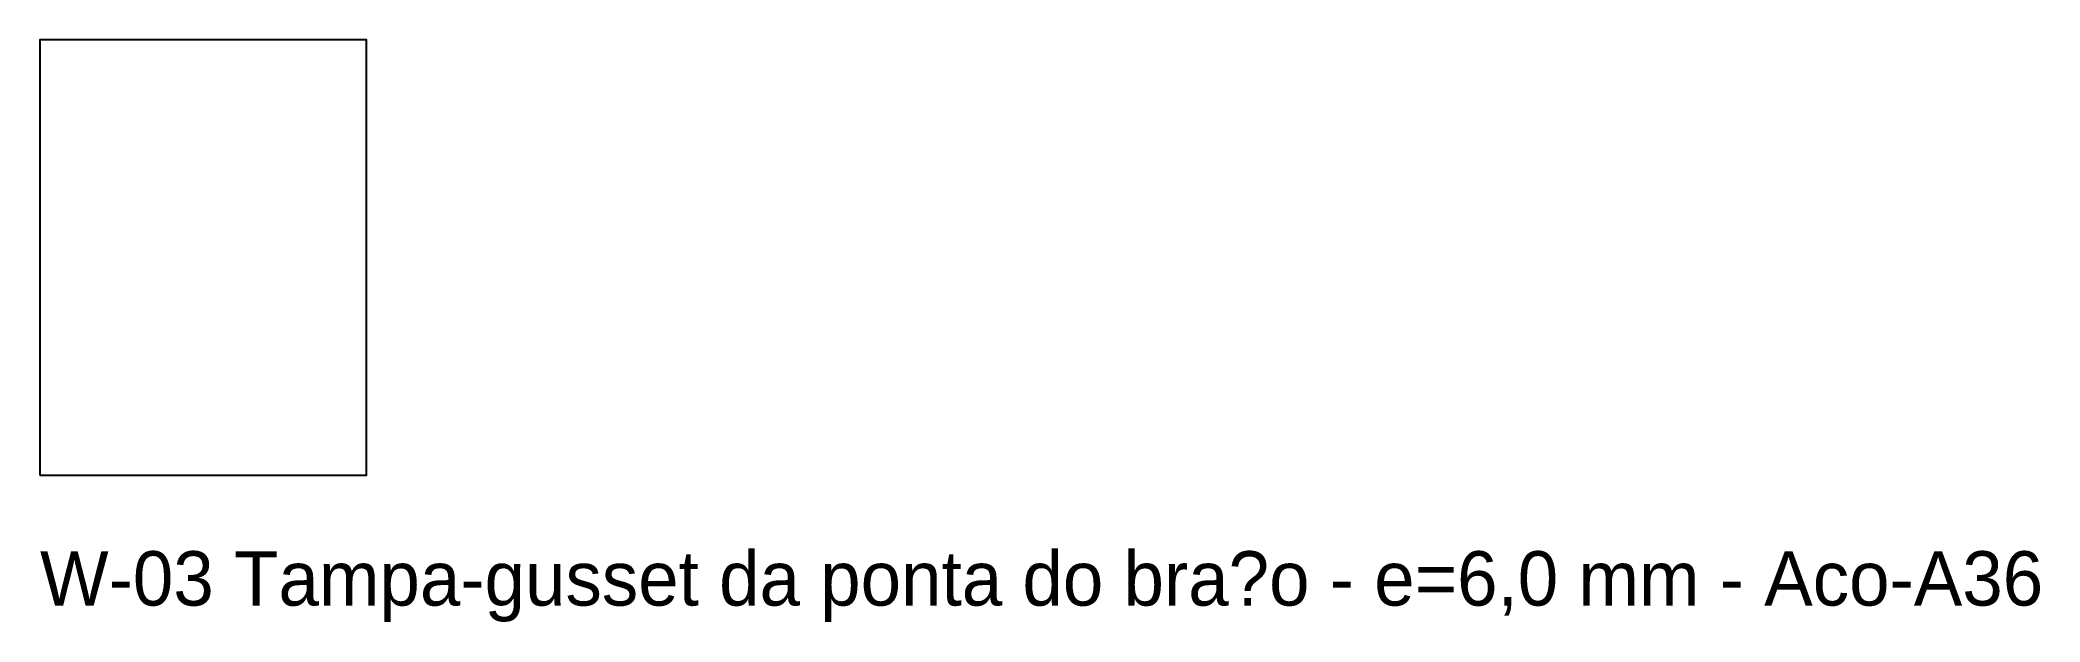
# Model space of a CAD drawing. Header units: millimetres. Extents: x 0 to 184, y -14 to 40.
import ezdxf

# ---------------------------------------------------------------- set-up
doc = ezdxf.new("R2010")
doc.units = ezdxf.units.MM

msp = doc.modelspace()

# ---------------------------------------------------------------- linework, layer by layer
at = {"layer": 'CORTE'}
msp.add_lwpolyline([(0, 0), (30, 0), (30, 40), (0, 40)], close=True, dxfattribs=at)

# ---------------------------------------------------------------- texts
at = {"layer": 'GRAVAR-NAO'}
msp.add_text('W-03 Tampa-gusset da ponta do bra?o - e=6,0 mm - Aco-A36', height=5, dxfattribs=at).set_placement((0, -12))

doc.saveas('drawing.dxf')
